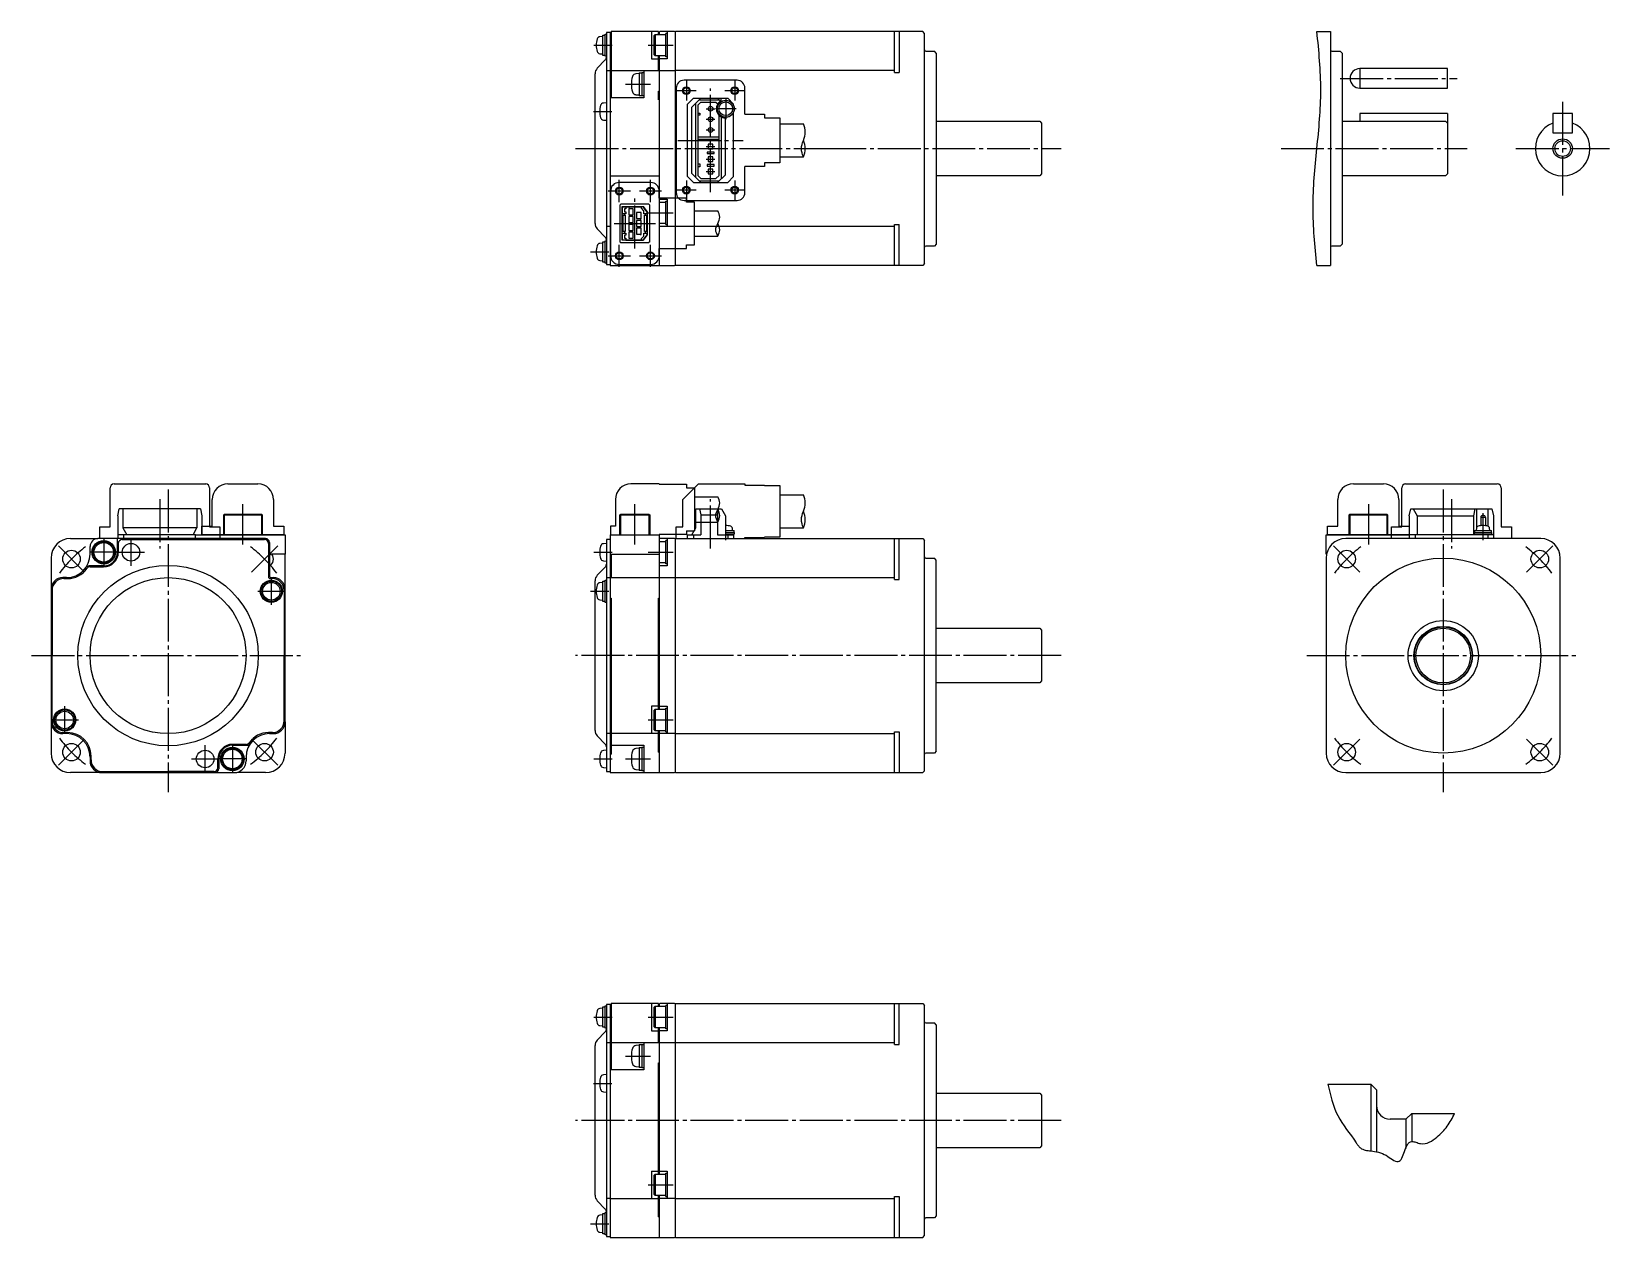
# Model space of a CAD drawing. Header units: millimetres. Extents: x -202 to 203, y -149 to 160.
import ezdxf

# ---------------------------------------------------------------- set-up
doc = ezdxf.new("R2010")
doc.units = ezdxf.units.MM
doc.linetypes.add('DASH_CENTER', pattern=[14, 11, -1, 1, -1])

msp = doc.modelspace()

# ---------------------------------------------------------------- linework, layer by layer
at = {"color": 7, "linetype": 'Continuous'}
for p, q in [((-55.5, 158.75), (-56.28, 158.68)), ((-55.5, 159.1), (-54.9, 159.1)), ((-55.5, 153.9), (-55.5, 159.1)), ((-54.9, 159.35), (-54.6, 159.35)), ((-54.9, 153.65), (-54.9, 159.35)), ((-53.6, 159.75), (-54.6, 159.75)), ((-54.6, 159.75), (-54.6, 100.25)), ((-53.4, 159.75), (-53.6, 159.75)), ((-53.6, 159.75), (-53.6, 100)), ((-53.4, 160), (-53.4, 143)), ((-45, 160), (-53.4, 160)), ((-41.2, 160), (-45, 160)), ((-43, 160), (-43, 153)), ((-42.13, 159.25), (-42.38, 159)), ((-42.38, 154), (-42.38, 159)), ((-42.13, 159.25), (-39.38, 159.25)), ((-42.13, 159.25), (-42.13, 153.75)), ((-41.2, 160), (-41.2, 159.75)), ((-41.2, 159.25), (-41.2, 159.75)), ((-41.2, 159.75), (-41, 159.75)), ((-40.9, 160), (-41, 159.9)), ((-41, 159.25), (-41, 159.9)), ((-37.1, 160), (-40.9, 160)), ((-39, 159.5), (-39.38, 159.5)), ((-39.38, 153.5), (-39.38, 159.5)), ((-39, 160), (-39, 153)), ((-37, 159.9), (-37.1, 160)), ((-36.9, 160), (-37, 159.9)), ((-37, 159.9), (-37, 100.1)), ((26.5, 160), (-36.9, 160)), ((19.3, 149.5), (19.3, 160)), ((20.5, 160), (20.5, 149.5)), ((27, 159.5), (26.5, 160)), ((27, 100.5), (27, 159.5)), ((127.59, 160), (131.09, 160)), ((131.09, 160), (131.09, 100)), ((-56.28, 154.32), (-55.5, 154.25)), ((-54.9, 153.9), (-55.5, 153.9)), ((-42.38, 154), (-42.13, 153.75)), ((-39.38, 153.75), (-42.13, 153.75)), ((-41.2, 150), (-41.2, 153.75)), ((-41, 100), (-41, 153.75)), ((27.3, 155), (29.5, 155)), ((30, 154.5), (29.5, 155)), ((30, 154.5), (30, 105.5)), ((131.39, 155), (133.59, 155)), ((133.59, 155), (134.09, 154.5)), ((134.09, 154.5), (134.09, 105.5)), ((-56.94, 150.59), (-54.88, 152.71)), ((-54.6, 153.65), (-54.9, 153.65)), ((-54.6, 150), (-53.6, 150)), ((-53.4, 150), (-41, 150)), ((-45, 150), (-45, 143)), ((-43, 153), (-41.2, 153)), ((-39, 153), (-41, 153)), ((-41, 150), (-37, 150)), ((-39, 153.5), (-39.38, 153.5)), ((19.3, 150), (-37, 150)), ((161.09, 150.5), (138.59, 150.5)), ((138.59, 150.5), (138.59, 145.5)), ((161.09, 145.5), (161.09, 150.5)), ((-57.5, 110.8), (-57.5, 149.2)), ((-46.2, 149.25), (-47.05, 149.18)), ((-46.2, 149.45), (-45.5, 149.45)), ((-46.2, 149.45), (-46.2, 143.55)), ((-45.5, 149.5), (-45.5, 143.5)), ((-45.5, 149.5), (-45, 149.5)), ((19.3, 149.5), (20.5, 149.5)), ((-54.6, 141.75), (-55.38, 141.68)), ((-45, 143), (-53.6, 143)), ((-47.05, 143.82), (-46.2, 143.75)), ((-45.5, 143.55), (-46.2, 143.55)), ((-45, 143.5), (-45.5, 143.5)), ((-41.2, 144.75), (-41, 144.75)), ((-41.2, 142.5), (-41.2, 144.75)), ((-32.3, 142.9), (-33.8, 141.4)), ((-32.7, 140.6), (-30.4, 142.9)), ((-32.3, 142.9), (-23.5, 142.9)), ((-30.35, 141.9), (-31.15, 141.1)), ((-30.8, 142.5), (-25.7, 142.5)), ((-30.35, 141.9), (-26.5, 141.9)), ((-26.5, 141.9), (-26.05, 141.45)), ((-25.37, 142.17), (-26.1, 142.9)), ((-25.2, 142.28), (-25.2, 142.9)), ((-22, 141.4), (-23.5, 142.9)), ((138.59, 145.5), (161.09, 145.5)), ((-33.8, 122.8), (-33.8, 141.4)), ((-32.7, 123.6), (-32.7, 140.6)), ((-31.7, 122.6), (-31.7, 141.6)), ((-31.15, 141.1), (-31.15, 123.1)), ((-31.15, 139.1), (-30.65, 139.1)), ((-30.65, 138.6), (-31.15, 138.6)), ((-30.65, 139.1), (-30.65, 138.6)), ((-25.7, 123.1), (-25.7, 138.51)), ((-25.1, 122.3), (-25.1, 138.07)), ((-24.1, 123.3), (-24.1, 137.8)), ((-22, 141.12), (-22, 141.4)), ((-22, 122.8), (-22, 139.28)), ((138.59, 139), (138.59, 137)), ((161.09, 139), (138.59, 139)), ((161.09, 139), (161.09, 123.5)), ((188.1, 139), (188.1, 134)), ((193.1, 139), (188.1, 139)), ((193.1, 134), (193.1, 139)), ((-55.38, 137.32), (-54.6, 137.25)), ((30, 137), (56.5, 137)), ((56.5, 137), (57, 136.5)), ((57, 136.5), (57, 123.5)), ((134.09, 137), (160.59, 137)), ((160.59, 137), (161.09, 136.5)), ((188.1, 134), (193.1, 134)), ((-31.15, 133), (-25.7, 133)), ((-25.7, 132.3), (-31.15, 132.3)), ((-27.3, 131.1), (-28.5, 131.1)), ((-28.5, 131.1), (-28.5, 129.9)), ((-28.5, 129.9), (-27.3, 129.9)), ((-27.3, 129.9), (-27.3, 131.1)), ((-31.15, 126.05), (-30.65, 126.05)), ((-30.65, 126.05), (-30.65, 125.35)), ((-27, 129.1), (-28.8, 129.1)), ((-28.8, 129.1), (-28.8, 128.7)), ((-28.8, 128.7), (-27, 128.7)), ((-28.8, 125.9), (-28.8, 125.5)), ((-27, 125.9), (-28.8, 125.9)), ((-28.8, 125.5), (-27, 125.5)), ((-28.5, 127.9), (-28.5, 126.7)), ((-27.3, 127.9), (-28.5, 127.9)), ((-28.5, 126.7), (-27.3, 126.7)), ((-27.3, 126.7), (-27.3, 127.9)), ((-27, 128.7), (-27, 129.1)), ((-27, 125.5), (-27, 125.9)), ((-53.6, 123), (-41, 123)), ((-32.3, 121.3), (-33.8, 122.8)), ((-30.4, 121.3), (-32.7, 123.6)), ((-30.65, 125.35), (-31.15, 125.35)), ((-31.15, 123.1), (-30.35, 122.3)), ((-30.8, 121.7), (-25.7, 121.7)), ((-30.35, 122.3), (-26.5, 122.3)), ((-27.3, 124.7), (-28.5, 124.7)), ((-28.5, 124.7), (-28.5, 123.5)), ((-28.5, 123.5), (-27.3, 123.5)), ((-27.3, 123.5), (-27.3, 124.7)), ((-26.5, 122.3), (-25.7, 123.1)), ((-26.1, 121.3), (-24.1, 123.3)), ((-22, 122.8), (-23.5, 121.3)), ((56.5, 123), (30, 123)), ((57, 123.5), (56.5, 123)), ((160.59, 123), (134.09, 123)), ((160.59, 123), (161.09, 123.5)), ((-32.3, 121.3), (-23.5, 121.3)), ((-51.13, 115.53), (-50.93, 115.73)), ((-51.13, 115.53), (-51.13, 106.08)), ((-43.68, 115.73), (-50.93, 115.73)), ((-50.55, 106.48), (-50.55, 115.13)), ((-50.55, 115.13), (-45.1, 115.13)), ((-50.45, 113.3), (-50.45, 115.05)), ((-50.45, 115.05), (-49.6, 115.05)), ((-49.6, 113.3), (-50.45, 113.3)), ((-50, 113.3), (-50, 112.9)), ((-49.6, 114.55), (-49.95, 114.55)), ((-49.95, 114.55), (-49.95, 113.8)), ((-49.95, 113.8), (-49.6, 113.8)), ((-49.6, 115.05), (-49.6, 114.55)), ((-49.6, 115.05), (-45.6, 115.05)), ((-49.6, 113.8), (-49.6, 113.3)), ((-48.88, 114.6), (-48.88, 113)), ((-48.7, 114.6), (-48.88, 114.6)), ((-48.7, 114.57), (-48.7, 114.6)), ((-47.7, 114.57), (-48.7, 114.57)), ((-47.7, 113.03), (-47.7, 114.57)), ((-45.9, 113.57), (-46.9, 113.57)), ((-46.9, 113.57), (-46.9, 112.03)), ((-45.9, 113.6), (-45.9, 113.57)), ((-45.72, 113.6), (-45.9, 113.6)), ((-45.72, 112), (-45.72, 113.6)), ((-45.6, 114.68), (-45.6, 115.05)), ((-45.17, 115.05), (-45.6, 115.05)), ((-45, 114.05), (-45.6, 114.68)), ((-44.15, 113.72), (-45.17, 115.05)), ((-44.05, 113.75), (-45.1, 115.13)), ((-45, 113.3), (-45, 114.05)), ((-44.15, 113.3), (-45, 113.3)), ((-44.6, 112.9), (-44.6, 113.3)), ((-44.15, 113.3), (-44.15, 113.72)), ((-44.05, 107.85), (-44.05, 113.75)), ((-43.68, 115.73), (-43.48, 115.53)), ((-43.48, 106.08), (-43.48, 115.53)), ((-41, 117), (-39, 117)), ((-41, 116.25), (-39.38, 116.25)), ((-39.38, 116.5), (-39, 116.5)), ((-39.38, 110.5), (-39.38, 116.5)), ((-39, 117), (-39, 110)), ((-54.88, 107.29), (-56.94, 109.41)), ((-53.6, 110), (-54.6, 110)), ((-50.35, 111.65), (-50.55, 111.65)), ((-50.55, 109.95), (-50.35, 109.95)), ((-50.35, 112.9), (-50.35, 108.7)), ((-50.35, 112.9), (-49.78, 112.9)), ((-49.78, 112.9), (-49.78, 108.7)), ((-48.88, 113), (-48.7, 113)), ((-48.7, 112.6), (-48.88, 112.6)), ((-48.88, 112.6), (-48.88, 111)), ((-48.88, 111), (-48.7, 111)), ((-48.7, 110.6), (-48.88, 110.6)), ((-48.88, 110.6), (-48.88, 109)), ((-48.7, 113.03), (-47.7, 113.03)), ((-48.7, 113), (-48.7, 113.03)), ((-48.7, 112.57), (-48.7, 112.6)), ((-47.7, 112.57), (-48.7, 112.57)), ((-48.7, 111), (-48.7, 111.03)), ((-48.7, 111.03), (-47.7, 111.03)), ((-48.7, 110.57), (-48.7, 110.6)), ((-47.7, 110.57), (-48.7, 110.57)), ((-47.7, 111.03), (-47.7, 112.57)), ((-47.7, 109.03), (-47.7, 110.57)), ((-46.9, 112.03), (-45.9, 112.03)), ((-46.9, 111.57), (-46.9, 110.03)), ((-45.9, 111.57), (-46.9, 111.57)), ((-46.9, 110.03), (-45.9, 110.03)), ((-46.9, 109.57), (-46.9, 108.03)), ((-45.9, 109.57), (-46.9, 109.57)), ((-45.9, 112.03), (-45.9, 112)), ((-45.9, 112), (-45.72, 112)), ((-45.72, 111.6), (-45.9, 111.6)), ((-45.9, 111.6), (-45.9, 111.57)), ((-45.9, 110.03), (-45.9, 110)), ((-45.9, 110), (-45.72, 110)), ((-45.72, 109.6), (-45.9, 109.6)), ((-45.9, 109.6), (-45.9, 109.57)), ((-45.72, 110), (-45.72, 111.6)), ((-45.72, 108), (-45.72, 109.6)), ((-44.83, 108.7), (-44.83, 112.9)), ((-44.83, 112.9), (-44.25, 112.9)), ((-44.25, 108.7), (-44.25, 112.9)), ((-44.25, 111.65), (-44.05, 111.65)), ((-44.05, 109.95), (-44.25, 109.95)), ((-39.38, 110.75), (-41, 110.75)), ((-37, 110), (-41, 110)), ((-39.38, 110.5), (-39, 110.5)), ((19.3, 110), (-37, 110)), ((19.3, 100), (19.3, 110.5)), ((19.3, 110.5), (20.5, 110.5)), ((20.5, 100), (20.5, 110.5)), ((-55.5, 105.75), (-56.28, 105.68)), ((-55.5, 100.9), (-55.5, 106.1)), ((-55.5, 106.1), (-54.9, 106.1)), ((-54.9, 100.65), (-54.9, 106.35)), ((-54.9, 106.35), (-54.6, 106.35)), ((-51.13, 106.08), (-50.93, 105.88)), ((-50.93, 105.88), (-43.68, 105.88)), ((-45.1, 106.48), (-50.55, 106.48)), ((-50.45, 106.55), (-50.45, 108.3)), ((-50.45, 108.3), (-49.6, 108.3)), ((-49.6, 106.55), (-50.45, 106.55)), ((-49.78, 108.7), (-50.35, 108.7)), ((-50, 108.7), (-50, 108.3)), ((-49.6, 107.8), (-49.95, 107.8)), ((-49.95, 107.8), (-49.95, 107.05)), ((-49.95, 107.05), (-49.6, 107.05)), ((-49.6, 108.3), (-49.6, 107.8)), ((-49.6, 107.05), (-49.6, 106.55)), ((-49.6, 106.55), (-45.6, 106.55)), ((-48.88, 109), (-48.7, 109)), ((-48.88, 108.6), (-48.88, 107)), ((-48.7, 108.6), (-48.88, 108.6)), ((-48.88, 107), (-48.7, 107)), ((-48.7, 109), (-48.7, 109.03)), ((-48.7, 109.03), (-47.7, 109.03)), ((-48.7, 108.57), (-48.7, 108.6)), ((-47.7, 108.57), (-48.7, 108.57)), ((-48.7, 107.03), (-47.7, 107.03)), ((-48.7, 107), (-48.7, 107.03)), ((-47.7, 107.03), (-47.7, 108.57)), ((-46.9, 108.03), (-45.9, 108.03)), ((-45.9, 108.03), (-45.9, 108)), ((-45.9, 108), (-45.72, 108)), ((-45.6, 106.92), (-45, 107.55)), ((-45.6, 106.55), (-45.6, 106.92)), ((-45.6, 106.55), (-45.17, 106.55)), ((-45.17, 106.55), (-44.15, 107.88)), ((-45.1, 106.48), (-44.05, 107.85)), ((-45, 107.55), (-45, 108.3)), ((-45, 108.3), (-44.15, 108.3)), ((-44.25, 108.7), (-44.83, 108.7)), ((-44.6, 108.3), (-44.6, 108.7)), ((-44.15, 107.88), (-44.15, 108.3)), ((-43.48, 106.08), (-43.68, 105.88)), ((30, 105.5), (29.5, 105)), ((134.09, 105.5), (133.59, 105)), ((-56.28, 101.32), (-55.5, 101.25)), ((29.5, 105), (27.3, 105)), ((133.59, 105), (131.39, 105)), ((-54.9, 100.9), (-55.5, 100.9)), ((-54.6, 100.65), (-54.9, 100.65)), ((-54.6, 100.25), (-53.6, 100.25)), ((-53.6, 100), (-41, 100)), ((-41, 100.1), (-40.9, 100)), ((-40.9, 100), (-37.1, 100)), ((-37.1, 100), (-37, 100.1)), ((-36.9, 100), (-37, 100.1)), ((26.5, 100), (-36.9, 100)), ((27, 100.5), (26.5, 100)), ((127.59, 100), (131.09, 100)), ((-179.9, 35.8), (-179.5, 37.6)), ((-158.7, 37.6), (-179.5, 37.6)), ((-178.6, 37.6), (-178.6, 32.8)), ((-159.6, 37.6), (-159.6, 32.8)), ((-158.7, 37.6), (-158.3, 35.8)), ((-31.7, 37.6), (-25.1, 37.6)), ((-31.7, 32.8), (-31.7, 37.6)), ((-30.7, 37.6), (-30.4, 36.1)), ((-26.1, 36.1), (-25.8, 37.6)), ((-25.1, 37.6), (-24.1, 35.8)), ((151.28, 35.8), (151.68, 37.6)), ((151.68, 37.6), (172.48, 37.6)), ((152.28, 37.6), (153.28, 35.8)), ((168.04, 37.6), (167.78, 35.8)), ((168.48, 37.6), (168.48, 32.68)), ((171.43, 37.6), (171.43, 33.17)), ((172.48, 37.6), (172.88, 35.8)), ((-179.9, 35.8), (-179.9, 30)), ((-178.6, 32.8), (-177.6, 31)), ((-159.6, 32.8), (-178.6, 32.8)), ((-160.6, 31), (-159.6, 32.8)), ((-158.3, 35.8), (-158.3, 31)), ((-152.52, 36.3), (-152.72, 36.1)), ((-152.72, 36.1), (-142.87, 36.1)), ((-152.72, 31), (-152.72, 36.1)), ((-152.52, 31), (-152.52, 36.3)), ((-152.52, 36.3), (-143.07, 36.3)), ((-143.07, 36.3), (-143.07, 31)), ((-142.87, 36.1), (-143.07, 36.3)), ((-142.87, 36.1), (-142.87, 31)), ((-51.13, 36.1), (-50.93, 36.3)), ((-51.13, 31), (-51.13, 36.1)), ((-51.13, 36.1), (-43.48, 36.1)), ((-50.93, 36.3), (-43.68, 36.3)), ((-50.93, 31), (-50.93, 36.3)), ((-43.68, 36.3), (-43.48, 36.1)), ((-43.68, 36.3), (-43.68, 31)), ((-43.48, 36.1), (-43.48, 31)), ((-32.7, 31), (-31.7, 32.8)), ((-30.4, 36.1), (-26.1, 36.1)), ((-30.4, 36.1), (-30.4, 31)), ((-26.1, 36.1), (-26.1, 31)), ((-24.1, 35.8), (-24.1, 31)), ((-22.25, 32.05), (-22.3, 32.64)), ((136.05, 36.3), (135.85, 36.1)), ((135.85, 31), (135.85, 36.1)), ((135.85, 36.1), (145.7, 36.1)), ((136.05, 36.3), (145.5, 36.3)), ((145.7, 36.1), (145.5, 36.3)), ((145.7, 36.1), (145.7, 31)), ((151.28, 35.8), (151.28, 30)), ((153.28, 35.8), (153.28, 31)), ((153.28, 35.8), (167.78, 35.8)), ((167.78, 35.8), (167.78, 31)), ((168.48, 32.64), (168.43, 32.05)), ((169.58, 35.4), (169.58, 33.31)), ((170.78, 35.4), (169.58, 35.4)), ((170.78, 35.4), (170.78, 33.31)), ((171.93, 32.05), (171.88, 32.64)), ((172.88, 35.8), (172.88, 30)), ((-192, 30), (-185, 30)), ((-180, 30), (-185, 30)), ((-180, 26.5), (-180, 30)), ((-142, 30), (-180, 30)), ((-160, 31), (-179.9, 31)), ((-179.75, 28.75), (-179.75, 26.55)), ((-178.75, 29.75), (-167, 29.75)), ((-178.4, 31), (-178.4, 30)), ((-167, 29.75), (-142.25, 29.75)), ((-160, 31), (-137, 31)), ((-160, 30), (-160, 31)), ((-141.25, 28.75), (-141.25, 20.25)), ((-141, 29), (-141, 20.5)), ((-137, 31), (-137, 26)), ((-54.6, 28.75), (-55.38, 28.68)), ((-54.6, 29.75), (-54.6, -29.75)), ((-53.6, 29.75), (-54.6, 29.75)), ((-53.6, 31), (-41, 31)), ((-53.6, 31), (-53.6, -30)), ((-41, 26), (-41, 31)), ((-41, 30), (-41, 29.9)), ((-40.9, 30), (-41, 29.9)), ((-41, 29.25), (-39.38, 29.25)), ((-37.1, 30), (-40.9, 30)), ((-39.38, 23.5), (-39.38, 29.5)), ((-39, 29.5), (-39.38, 29.5)), ((-39, 30), (-39, 23)), ((-37, 29.9), (-37.1, 30)), ((-37, 29.9), (-36.9, 30)), ((-37, 29.9), (-37, -29.9)), ((-36.9, 30), (26.5, 30)), ((-33.8, 31), (-30.4, 31)), ((-33.8, 30), (-33.8, 31)), ((-32.3, 31), (-32.3, 30)), ((-26.1, 31), (-22, 31)), ((-24.1, 32.05), (-21.85, 32.05)), ((-24.1, 31.6), (-21.8, 31.6)), ((-24.1, 31.1), (-21.8, 31.1)), ((-23.5, 31), (-23.5, 30)), ((-22.45, 31.1), (-22.45, 31)), ((-22, 31), (-22, 30)), ((-21.85, 31.6), (-21.85, 32.05)), ((-21.8, 31.6), (-21.8, 31.1)), ((19.3, 19.5), (19.3, 30)), ((20.5, 19.5), (20.5, 30)), ((26.5, 30), (27, 29.5)), ((27, -29.5), (27, 29.5)), ((129.98, 31), (151.28, 31)), ((129.98, 26), (129.98, 31)), ((159.98, 30), (134.98, 30)), ((172.88, 31), (151.28, 31)), ((152.78, 31), (152.78, 30)), ((184.98, 30), (159.98, 30)), ((167.98, 31.1), (167.98, 31.6)), ((167.98, 31.6), (170.18, 31.6)), ((167.98, 31.1), (170.18, 31.1)), ((168.03, 32.05), (168.03, 31.6)), ((168.03, 32.05), (170.18, 32.05)), ((168.63, 31), (168.63, 31.1)), ((170.18, 32.05), (172.33, 32.05)), ((170.18, 31.6), (172.38, 31.6)), ((170.18, 31.1), (172.38, 31.1)), ((171.38, 31), (171.38, 30)), ((171.73, 31.1), (171.73, 31)), ((172.33, 31.6), (172.33, 32.05)), ((172.38, 31.6), (172.38, 31.1)), ((-197, 25), (-197, 17)), ((-187, 26), (-187, 28)), ((-137, 26), (-140.5, 26)), ((-137, 17), (-137, 26)), ((-55.38, 24.32), (-54.6, 24.25)), ((-53.6, 26), (-41, 26)), ((-53.4, 26), (-53.4, 20)), ((-41, -13.75), (-41, 26)), ((27.3, 25), (29.5, 25)), ((30, 24.5), (29.5, 25)), ((30, -24.5), (30, 24.5)), ((130.08, 26), (129.98, 26)), ((129.98, 25), (129.98, -25)), ((189.98, -25), (189.98, 25)), ((-183.5, 23), (-187.26, 23)), ((-187.01, 22.75), (-183.55, 22.75)), ((-56.94, 20.59), (-54.88, 22.71)), ((-39.38, 23.75), (-41, 23.75)), ((-39, 23), (-41, 23)), ((-39, 23.5), (-39.38, 23.5)), ((-197, 17), (-197, -17)), ((-196.75, 16.75), (-196.75, 0)), ((-193, 20), (-194, 20)), ((-193.75, 19.75), (-192.75, 19.75)), ((-140.75, 19.75), (-140.25, 19.75)), ((-140.5, 20), (-140, 20)), ((-137.25, 16.75), (-137.25, 0)), ((-137, -17), (-137, 17)), ((-57.5, -19.2), (-57.5, 19.2)), ((-55.5, 18.75), (-56.28, 18.68)), ((-55.5, 13.9), (-55.5, 19.1)), ((-55.5, 19.1), (-54.9, 19.1)), ((-54.9, 13.65), (-54.9, 19.35)), ((-54.9, 19.35), (-54.6, 19.35)), ((-54.6, 20), (-53.6, 20)), ((-53.6, 20), (-41, 20)), ((-41, 20), (-37, 20)), ((-37, 20), (19.3, 20)), ((19.3, 19.5), (20.5, 19.5)), ((-56.28, 14.32), (-55.5, 14.25)), ((-54.9, 13.9), (-55.5, 13.9)), ((-54.6, 13.65), (-54.9, 13.65)), ((-53.6, 14.75), (-53.4, 14.75)), ((-53.4, 14.75), (-53.4, -25.25)), ((-41.2, 14.75), (-41, 14.75)), ((-41.2, -13.75), (-41.2, 14.75)), ((30, 7), (56.5, 7)), ((56.5, 7), (57, 6.5)), ((57, 6.5), (57, -6.5)), ((-196.75, -16.75), (-196.75, 0)), ((-137.25, -16.75), (-137.25, 0)), ((56.5, -7), (30, -7)), ((57, -6.5), (56.5, -7)), ((-43, -13), (-43, -20)), ((-41.2, -13), (-43, -13)), ((-42.13, -13.75), (-42.38, -14)), ((-42.38, -19), (-42.38, -14)), ((-42.13, -13.75), (-42.13, -19.25)), ((-42.13, -13.75), (-39.38, -13.75)), ((-41, -13), (-39, -13)), ((-39.38, -19.5), (-39.38, -13.5)), ((-39.38, -13.5), (-39, -13.5)), ((-39, -13), (-39, -20)), ((-197, -17), (-197, -25)), ((-193, -20), (-194, -20)), ((-193.75, -19.75), (-192.75, -19.75)), ((-140.25, -19.75), (-141.25, -19.75)), ((-141, -20), (-140, -20)), ((-137, -17), (-137, -25)), ((-53.6, -20), (-54.6, -20)), ((-41.2, -20), (-53.4, -20)), ((-42.38, -19), (-42.13, -19.25)), ((-39.38, -19.25), (-42.13, -19.25)), ((-41.2, -24.75), (-41.2, -19.25)), ((-41, -30), (-41, -19.25)), ((-37, -20), (-41, -20)), ((-39.38, -19.5), (-39, -19.5)), ((-37, -20), (19.3, -20)), ((19.3, -19.5), (20.5, -19.5)), ((19.3, -30), (19.3, -19.5)), ((20.5, -19.5), (20.5, -30)), ((-150.5, -23), (-146.74, -23)), ((-146.99, -22.75), (-150.45, -22.75)), ((-54.88, -22.71), (-56.94, -20.59)), ((-54.6, -24.25), (-55.38, -24.32)), ((-53.4, -23), (-45, -23)), ((-46.2, -23.75), (-47.05, -23.82)), ((-46.2, -23.55), (-46.2, -29.45)), ((-46.2, -23.55), (-45.5, -23.55)), ((-45.5, -23.5), (-45, -23.5)), ((-45.5, -23.5), (-45.5, -29.5)), ((-45, -23), (-45, -30)), ((-187, -26), (-187, -27)), ((-186.75, -26.75), (-186.75, -25.75)), ((-154.25, -28.75), (-154.25, -26.55)), ((-154, -26.5), (-154, -29)), ((-147, -26), (-147, -27)), ((-53.6, -25.25), (-53.4, -25.25)), ((-41.2, -24.75), (-41, -24.75)), ((29.5, -25), (27.3, -25)), ((30, -24.5), (29.5, -25)), ((-184, -30), (-192, -30)), ((-184, -30), (-150, -30)), ((-183.75, -29.75), (-167, -29.75)), ((-155.25, -29.75), (-167, -29.75)), ((-142, -30), (-149, -30)), ((-55.38, -28.68), (-54.6, -28.75)), ((-54.6, -29.75), (-53.6, -29.75)), ((-53.6, -30), (-45, -30)), ((-47.05, -29.18), (-46.2, -29.25)), ((-45.5, -29.45), (-46.2, -29.45)), ((-45, -29.5), (-45.5, -29.5)), ((-45, -30), (-41, -30)), ((-41, -29.9), (-40.9, -30)), ((-40.9, -30), (-37.1, -30)), ((-37.1, -30), (-37, -29.9)), ((-37, -29.9), (-36.9, -30)), ((-37, -29.9), (-36.9, -30)), ((-36.9, -30), (26.5, -30)), ((26.5, -30), (27, -29.5)), ((134.98, -30), (159.98, -30)), ((159.98, -30), (184.98, -30)), ((-55.5, -90.42), (-56.28, -90.49)), ((-55.5, -90.07), (-54.9, -90.07)), ((-55.5, -95.27), (-55.5, -90.07)), ((-54.9, -89.82), (-54.6, -89.82)), ((-54.9, -95.52), (-54.9, -89.82)), ((-53.6, -89.42), (-54.6, -89.42)), ((-54.6, -89.42), (-54.6, -148.92)), ((-53.4, -89.42), (-53.6, -89.42)), ((-53.6, -89.42), (-53.6, -149.17)), ((-53.4, -89.17), (-53.4, -106.17)), ((-45, -89.17), (-53.4, -89.17)), ((-41.2, -89.17), (-45, -89.17)), ((-43, -89.17), (-43, -96.17)), ((-42.13, -89.92), (-42.38, -90.17)), ((-42.38, -95.17), (-42.38, -90.17)), ((-42.13, -89.92), (-39.38, -89.92)), ((-42.13, -89.92), (-42.13, -95.42)), ((-41.2, -89.17), (-41.2, -89.42)), ((-41.2, -89.92), (-41.2, -89.42)), ((-41.2, -89.42), (-41, -89.42)), ((-40.9, -89.17), (-41, -89.27)), ((-41, -89.92), (-41, -89.27)), ((-37.1, -89.17), (-40.9, -89.17)), ((-39, -89.67), (-39.38, -89.67)), ((-39.38, -95.67), (-39.38, -89.67)), ((-39, -89.17), (-39, -96.17)), ((-37, -89.27), (-37.1, -89.17)), ((-37, -89.27), (-36.9, -89.17)), ((-37, -89.27), (-37, -149.07)), ((-36.9, -89.17), (26.5, -89.17)), ((19.3, -99.67), (19.3, -89.17)), ((20.5, -99.67), (20.5, -89.17)), ((26.5, -89.17), (27, -89.67)), ((27, -148.67), (27, -89.67)), ((-56.94, -98.59), (-54.88, -96.46)), ((-56.28, -94.86), (-55.5, -94.92)), ((-54.9, -95.27), (-55.5, -95.27)), ((-54.6, -95.52), (-54.9, -95.52)), ((-43, -96.17), (-41.2, -96.17)), ((-42.38, -95.17), (-42.13, -95.42)), ((-39.38, -95.42), (-42.13, -95.42)), ((-41.2, -99.17), (-41.2, -95.42)), ((-41, -132.92), (-41, -95.42)), ((-39, -96.17), (-41, -96.17)), ((-39, -95.67), (-39.38, -95.67)), ((27.3, -94.17), (29.5, -94.17)), ((30, -94.67), (29.5, -94.17)), ((30, -94.67), (30, -143.67)), ((-57.5, -138.37), (-57.5, -99.98)), ((-54.6, -99.17), (-53.6, -99.17)), ((-53.4, -99.17), (-41, -99.17)), ((-46.2, -99.92), (-47.05, -100)), ((-46.2, -99.72), (-45.5, -99.72)), ((-46.2, -99.72), (-46.2, -105.62)), ((-45.5, -99.67), (-45.5, -105.67)), ((-45.5, -99.67), (-45, -99.67)), ((-45, -99.17), (-45, -106.17)), ((-41, -99.17), (-37, -99.17)), ((-37, -99.17), (19.3, -99.17)), ((19.3, -99.67), (20.5, -99.67)), ((-41.2, -104.42), (-41, -104.42)), ((-41.2, -132.92), (-41.2, -104.42)), ((-54.6, -107.42), (-55.38, -107.49)), ((-45, -106.17), (-53.6, -106.17)), ((-47.05, -105.35), (-46.2, -105.42)), ((-45.5, -105.62), (-46.2, -105.62)), ((-45, -105.67), (-45.5, -105.67)), ((-55.38, -111.86), (-54.6, -111.92)), ((30, -112.17), (56.5, -112.17)), ((56.5, -112.17), (57, -112.67)), ((57, -112.67), (57, -125.67)), ((130.39, -109.87), (141.39, -109.87)), ((141.39, -109.87), (141.39, -127.01)), ((142.89, -111.37), (141.39, -109.87)), ((142.89, -111.37), (142.89, -127.23)), ((150.39, -118.87), (146.39, -118.87)), ((150.39, -118.87), (151.89, -117.37)), ((150.39, -118.87), (150.39, -126.33)), ((151.89, -117.37), (162.89, -117.37)), ((151.89, -117.37), (151.89, -124.59)), ((56.5, -126.17), (30, -126.17)), ((57, -125.67), (56.5, -126.17)), ((-43, -132.17), (-43, -139.17)), ((-43, -132.17), (-41.2, -132.17)), ((-42.13, -132.92), (-42.38, -133.17)), ((-42.38, -138.17), (-42.38, -133.17)), ((-42.13, -132.92), (-42.13, -138.42)), ((-42.13, -132.92), (-39.38, -132.92)), ((-41, -132.17), (-39, -132.17)), ((-39.38, -132.67), (-39, -132.67)), ((-39.38, -138.67), (-39.38, -132.67)), ((-39, -132.17), (-39, -139.17)), ((-54.88, -141.89), (-56.94, -139.76)), ((-53.6, -139.17), (-54.6, -139.17)), ((-53.6, -139.17), (-41.2, -139.17)), ((-42.38, -138.17), (-42.13, -138.42)), ((-39.38, -138.42), (-42.13, -138.42)), ((-41.2, -143.92), (-41.2, -138.42)), ((-41, -149.17), (-41, -138.42)), ((-37, -139.17), (-41, -139.17)), ((-39.38, -138.67), (-39, -138.67)), ((-37, -139.17), (19.3, -139.17)), ((19.3, -138.67), (20.5, -138.67)), ((19.3, -149.17), (19.3, -138.67)), ((20.5, -138.67), (20.5, -149.17)), ((-55.5, -143.42), (-56.28, -143.49)), ((-55.5, -148.27), (-55.5, -143.07)), ((-55.5, -143.07), (-54.9, -143.07)), ((-54.9, -148.52), (-54.9, -142.82)), ((-54.9, -142.82), (-54.6, -142.82)), ((-41.2, -143.92), (-41, -143.92)), ((29.5, -144.17), (27.3, -144.17)), ((30, -143.67), (29.5, -144.17)), ((-56.28, -147.86), (-55.5, -147.92)), ((-54.9, -148.27), (-55.5, -148.27)), ((-54.6, -148.52), (-54.9, -148.52)), ((-54.6, -148.92), (-53.6, -148.92)), ((-53.6, -149.17), (-41, -149.17)), ((-41, -149.07), (-40.9, -149.17)), ((-40.9, -149.17), (-37.1, -149.17)), ((-37.1, -149.17), (-37, -149.07)), ((-37, -149.07), (-36.9, -149.17)), ((-36.9, -149.17), (26.5, -149.17)), ((26.5, -149.17), (27, -148.67))]:
    msp.add_line(p, q, dxfattribs=at)
at = {"color": 1, "linetype": 'DASH_CENTER'}
for p, q in [((-57.8, 156.5), (-53.1, 156.5)), ((-43.88, 156.5), (-37.5, 156.5)), ((-49.7, 146.5), (-43.32, 146.5)), ((-34.1, 147.35), (-34.1, 142.35)), ((-21.7, 147.35), (-21.7, 142.35)), ((133.59, 148), (163.59, 148)), ((-36.6, 144.85), (-31.6, 144.85)), ((-27.9, 118.8), (-27.9, 145.4)), ((-24.2, 144.85), (-19.2, 144.85)), ((-24, 142.85), (-24, 137.55)), ((190.6, 142), (190.6, 118)), ((-57.87, 139.5), (-53.17, 139.5)), ((-29, 140.2), (-26.8, 140.2)), ((-21.35, 140.2), (-26.65, 140.2)), ((-29, 137.5), (-26.8, 137.5)), ((-29, 134.8), (-26.8, 134.8)), ((-62.5, 130), (1, 130)), ((-36.3, 132.1), (-19.5, 132.1)), ((-29, 130.5), (-26.8, 130.5)), ((1, 130), (62, 130)), ((118.39, 130), (166.09, 130)), ((178.6, 130), (202.6, 130)), ((-29, 127.3), (-26.8, 127.3)), ((-51.3, 116.25), (-51.3, 121.95)), ((-43.3, 116.25), (-43.3, 121.95)), ((-34.1, 121.85), (-34.1, 116.85)), ((-29, 124.1), (-26.8, 124.1)), ((-21.7, 121.85), (-21.7, 116.85)), ((-48.45, 119.1), (-54.15, 119.1)), ((-40.45, 119.1), (-46.15, 119.1)), ((-31.6, 119.35), (-36.6, 119.35)), ((-19.2, 119.35), (-24.2, 119.35)), ((-47.3, 104.38), (-47.3, 117.23)), ((-43.88, 113.5), (-37.5, 113.5)), ((-52.63, 110.8), (-41.98, 110.8)), ((-51.3, 99.65), (-51.3, 105.35)), ((-43.3, 99.65), (-43.3, 105.35)), ((-58.7, 103.5), (-54, 103.5)), ((-54.15, 102.5), (-48.45, 102.5)), ((-46.15, 102.5), (-40.45, 102.5)), ((-167, 42.6), (-167, -35)), ((159.98, 42.6), (159.98, -35)), ((-169.1, 40.1), (-169.1, 27.5)), ((-147.8, 28.5), (-147.8, 38.8)), ((-47.3, 28.5), (-47.3, 38.8)), ((-27.9, 27.5), (-27.9, 40.1)), ((140.78, 38.8), (140.78, 28.5)), ((162.08, 40.1), (162.08, 27.5)), ((170.18, 29.6), (170.18, 36.5)), ((-24, 29.6), (-24, 34.85)), ((-183.5, 30.1), (-183.5, 22.9)), ((-176.5, 23), (-176.5, 30)), ((-195.11, 28.11), (-188.39, 21.39)), ((-179.9, 26.5), (-187.1, 26.5)), ((-180, 26.5), (-173, 26.5)), ((-138.89, 28.11), (-145.61, 21.39)), ((-57.8, 26.5), (-53.1, 26.5)), ((-43.88, 26.5), (-37.5, 26.5)), ((138.59, 21.39), (131.87, 28.11)), ((188.08, 28.11), (181.37, 21.39)), ((-144, 16.5), (-137, 16.5)), ((-140.5, 13), (-140.5, 20)), ((-58.7, 16.5), (-54, 16.5)), ((-202, 0), (-132, 0)), ((62, 0), (-62.5, 0)), ((124.98, 0), (194.98, 0)), ((-193.5, -20), (-193.5, -13)), ((-197, -16.5), (-190, -16.5)), ((-43.88, -16.5), (-37.5, -16.5)), ((-188.39, -21.39), (-195.11, -28.11)), ((-157.5, -30), (-157.5, -23)), ((-150.5, -22.9), (-150.5, -30.1)), ((-145.61, -21.39), (-138.89, -28.11)), ((138.59, -21.39), (131.87, -28.11)), ((188.08, -28.11), (181.37, -21.39)), ((-161, -26.5), (-154, -26.5)), ((-146.9, -26.5), (-154.1, -26.5)), ((-57.8, -26.5), (-53.1, -26.5)), ((-49.7, -26.5), (-43.32, -26.5)), ((-57.8, -92.67), (-53.1, -92.67)), ((-43.88, -92.67), (-37.5, -92.67)), ((-49.7, -102.67), (-43.32, -102.67)), ((-57.87, -109.67), (-53.17, -109.67)), ((62, -119.17), (-62.5, -119.17)), ((-43.88, -135.67), (-37.5, -135.67)), ((-58.7, -145.67), (-54, -145.67))]:
    msp.add_line(p, q, dxfattribs=at)
at = {"color": 4, "linetype": 'Continuous'}
for p, q in [((-21.1, 147.5), (-34.7, 147.5)), ((-36.7, 145.5), (-36.7, 118.7)), ((-19.1, 138.8), (-19.1, 145.5)), ((-19.1, 138.8), (-14.1, 138.8)), ((-14.1, 138.8), (-14.1, 137.85)), ((-14.1, 137.85), (-10.1, 137.85)), ((-10.1, 137.85), (-10.1, 126.35)), ((-10.1, 136.35), (-4.1, 136.35)), ((-14.1, 126.35), (-14.1, 125.4)), ((-10.1, 126.35), (-14.1, 126.35)), ((-10.1, 127.85), (-4.1, 127.85)), ((-14.1, 125.4), (-19.1, 125.4)), ((-19.1, 118.7), (-19.1, 125.4)), ((-53.55, 119.1), (-53.55, 102.5)), ((-43.25, 121.3), (-51.35, 121.3)), ((-41.05, 117.25), (-41.05, 119.1)), ((-34.05, 117.25), (-41.05, 117.25)), ((-34.7, 116.7), (-21.1, 116.7)), ((-34.05, 116.3), (-34.05, 117.25)), ((-32.05, 116.3), (-34.05, 116.3)), ((-32.05, 105.3), (-32.05, 116.3)), ((-32.05, 114.05), (-26.05, 114.05)), ((-34.05, 105.3), (-32.05, 105.3)), ((-34.05, 104.35), (-34.05, 105.3)), ((-32.05, 107.55), (-26.05, 107.55)), ((-41.05, 104.35), (-34.05, 104.35)), ((-41.05, 102.5), (-41.05, 104.35)), ((-51.35, 100.3), (-43.25, 100.3)), ((-181.85, 33), (-181.85, 43)), ((-180.85, 44), (-157.35, 44)), ((-156.35, 43), (-156.35, 33)), ((-151.65, 44), (-143.95, 44)), ((-41.05, 44), (-48.3, 44)), ((-41.05, 44), (-41.05, 43.95)), ((-41.05, 43.95), (-34.05, 43.95)), ((-35, 40), (-31, 44)), ((-34.05, 43.95), (-34.05, 43)), ((-34.05, 43), (-32.05, 43)), ((-32.05, 43), (-32.05, 32)), ((-32.05, 40.75), (-26.05, 40.75)), ((-31, 44), (-19.1, 44)), ((-19.1, 44), (-19.1, 43.7)), ((-19.1, 43.7), (-14.1, 43.7)), ((-14.1, 43.7), (-14.1, 43.64)), ((-14.1, 43.64), (-10.1, 43.64)), ((-10.1, 43.64), (-10.1, 30.36)), ((-10.1, 41.25), (-4.1, 41.25)), ((136.93, 44), (144.63, 44)), ((149.33, 33), (149.33, 43)), ((150.33, 44), (173.83, 44)), ((174.83, 43), (174.83, 33)), ((-155.65, 33.2), (-155.65, 40)), ((-139.95, 40), (-139.95, 33.2)), ((-52.3, 40), (-52.3, 33.2)), ((-35, 33), (-35, 40)), ((132.93, 33.2), (132.93, 40)), ((148.63, 40), (148.63, 33.2)), ((-184.5, 30), (-184.5, 33)), ((-184.5, 33), (-181.85, 33)), ((-158.3, 33.2), (-155.65, 33.2)), ((-158.3, 31), (-158.3, 33.2)), ((-156.35, 33), (-153.7, 33)), ((-153.7, 33), (-153.7, 30)), ((-139.95, 33.2), (-137.3, 33.2)), ((-137.3, 33.2), (-137.3, 31)), ((-53.55, 33.2), (-53.55, 31)), ((-52.3, 33.2), (-53.55, 33.2)), ((-36.7, 33), (-35, 33)), ((-36.7, 30), (-36.7, 33)), ((-32.05, 34.25), (-26.05, 34.25)), ((-10.1, 32.75), (-4.1, 32.75)), ((130.28, 31), (130.28, 33.2)), ((130.28, 33.2), (132.93, 33.2)), ((146.68, 33), (149.33, 33)), ((146.68, 30), (146.68, 33)), ((148.63, 33.2), (151.28, 33.2)), ((151.28, 33.2), (151.28, 31)), ((174.83, 33), (177.48, 33)), ((177.48, 33), (177.48, 30)), ((-153.7, 30), (-184.5, 30)), ((-137.3, 31), (-158.3, 31)), ((-53.55, 31), (-41.05, 31)), ((-41.05, 31.05), (-41.05, 31)), ((-34.05, 31.05), (-41.05, 31.05)), ((-36.7, 30), (-19.1, 30)), ((-34.05, 32), (-34.05, 31.05)), ((-34.05, 32), (-32.05, 32)), ((-19.1, 30.3), (-14.1, 30.3)), ((-19.1, 30), (-19.1, 30.3)), ((-14.1, 30.36), (-14.1, 30.3)), ((-10.1, 30.36), (-14.1, 30.36)), ((151.28, 31), (130.28, 31)), ((177.48, 30), (146.68, 30))]:
    msp.add_line(p, q, dxfattribs=at)
for p, q in [((136.05, 36.3), (136.05, 31)), ((145.5, 36.3), (145.5, 31))]:
    msp.add_line(p, q)
at = {"color": 2, "linetype": 'Continuous'}
for centre, radius in [((-34.1, 144.85), 1), ((-21.7, 144.85), 1), ((190.6, 130), 2.5), ((-51.3, 119.1), 1), ((-43.3, 119.1), 1), ((-34.1, 119.35), 1), ((-21.7, 119.35), 1), ((-51.3, 102.5), 1), ((-43.3, 102.5), 1)]:
    msp.add_circle(centre, radius, dxfattribs=at)
at = {"color": 7, "linetype": 'Continuous'}
for centre, radius in [((-34.1, 144.85), 0.75), ((-24, 140.2), 2.2), ((-24, 140.2), 2.15), ((-24, 140.2), 1.75), ((-21.7, 144.85), 0.75), ((-27.9, 140.2), 0.6), ((-27.9, 137.5), 0.6), ((-27.9, 134.8), 0.6), ((190.6, 130), 2), ((-51.3, 119.1), 0.8), ((-43.3, 119.1), 0.8), ((-34.1, 119.35), 0.75), ((-21.7, 119.35), 0.75), ((-51.3, 102.5), 0.8), ((-43.3, 102.5), 0.8), ((-183.5, 26.5), 3), ((-183.5, 26.5), 2.75), ((-183.5, 26.5), 2.5), ((-176.5, 26.5), 2.25), ((-191.75, 24.75), 2.25), ((135.23, 24.75), 2.25), ((159.98, 0), 25), ((184.73, 24.75), 2.25), ((-167, 0), 23.13), ((-167, 0), 23.13), ((-167, 0), 20), ((-167, 0), 20), ((-140.5, 16.5), 2.85), ((-140.5, 16.5), 2.6), ((-140.5, 16.5), 2.25), ((159.98, 0), 9), ((159.98, 0), 7.5), ((159.98, 0), 7.4), ((159.98, 0), 7), ((-193.5, -16.5), 2.85), ((-193.5, -16.5), 2.6), ((-193.5, -16.5), 2.25), ((-191.75, -24.75), 2.25), ((-157.5, -26.5), 2.25), ((-150.5, -26.5), 3), ((-150.5, -26.5), 2.75), ((-150.5, -26.5), 2.5), ((-142.25, -24.75), 2.25), ((135.23, -24.75), 2.25), ((184.73, -24.75), 2.25)]:
    msp.add_circle(centre, radius, dxfattribs=at)
for centre, radius, start, end in [((-51.2, 156.5), 6, 164.5573, 180), ((-56.21, 157.88), 0.8, 95, 164.5573), ((-51.2, 156.5), 6, 180, 195.4427), ((-56.21, 155.12), 0.8, 195.4427, 265), ((27.3, 155.3), 0.3, 180, 270), ((131.39, 155.3), 0.3, 180, 270), ((-55.5, 149.2), 2, 135.971, 180), ((-55.6, 153.41), 1, 315.971, 0), ((138.59, 148), 2.5, 90, 180), ((-41.2, 146.5), 7, 163.743, 180), ((-41.2, 146.5), 7, 180, 196.257), ((-46.96, 148.18), 1, 95, 163.743), ((138.59, 148), 2.5, 180, 270), ((-55.31, 140.88), 0.8, 95, 164.5573), ((-46.96, 144.82), 1, 196.257, 265), ((-24, 140.2), 2.4, 120, 267.612), ((-50.3, 139.5), 6, 164.5573, 180), ((-50.3, 139.5), 6, 180, 195.4427), ((-55.31, 138.12), 0.8, 195.4427, 265), ((190.6, 130), 7, 110.9248, 270), ((190.6, 130), 7, 270, 69.0752), ((-55.5, 110.8), 2, 180, 224.029), ((-56.21, 104.88), 0.8, 95, 164.5573), ((-55.6, 106.59), 1, 0, 44.029), ((-51.2, 103.5), 6, 164.5573, 180), ((-51.2, 103.5), 6, 180, 195.4427), ((-56.21, 102.12), 0.8, 195.4427, 265), ((27.3, 104.7), 0.3, 90, 180), ((131.39, 104.7), 0.3, 90, 180), ((-24, 28.85), 4.5, 90, 91.2733), ((-24, 28.85), 4.5, 73.6123, 90), ((-22.9, 32.59), 0.6, 5, 73.6123), ((169.08, 32.59), 0.6, 106.3877, 175), ((170.18, 28.85), 4.5, 90, 106.3877), ((170.18, 35.4), 0.6, 0.0018, 179.9982), ((170.18, 28.85), 4.5, 73.6123, 90), ((171.28, 32.59), 0.6, 5, 73.6123), ((-192, 25), 5, 90, 180), ((-185, 28), 2, 90, 180), ((-178.75, 28.75), 1, 90, 180), ((-142.25, 28.75), 1, 0, 90), ((-142, 29), 1, 0, 90), ((-55.31, 27.88), 0.8, 95, 164.5573), ((134.98, 25), 5, 90, 180), ((184.98, 25), 5, 0, 90), ((-193, 26), 6, 270, 0), ((-183.55, 26.55), 3.8, 270, 360), ((-183.5, 26.5), 3.5, 270, 0), ((-142.25, 24.75), 2.25, 303.7877, 33.7877), ((-140.5, 25.5), 0.5, 90, 180), ((-50.3, 26.5), 6, 164.5573, 180), ((-50.3, 26.5), 6, 180, 195.4427), ((-55.31, 25.12), 0.8, 195.4427, 265), ((27.3, 25.3), 0.3, 180, 270), ((-192.75, 25.75), 6, 270, 325.1501), ((-187.26, 22), 1, 90, 145.1501), ((-187.01, 21.75), 1, 90, 145.1501), ((-140.75, 20.25), 0.5, 180, 270), ((-140.5, 20.5), 0.5, 180, 270), ((-55.5, 19.2), 2, 135.971, 180), ((-55.6, 23.41), 1, 315.971, 0), ((-194, 17), 3, 90, 180), ((-193.75, 16.75), 3, 90, 180), ((-140.25, 16.75), 3, 0, 90), ((-140, 17), 3, 0, 90), ((-51.2, 16.5), 6, 164.5573, 180), ((-51.2, 16.5), 6, 180, 195.4427), ((-56.21, 17.88), 0.8, 95, 164.5573), ((-56.21, 15.12), 0.8, 195.4427, 265), ((-194, -17), 3, 180, 270), ((-193.75, -16.75), 3, 180, 270), ((-193, -26), 6, 0, 90), ((-192.75, -25.75), 6, 0, 90), ((-141, -26), 6, 90, 180), ((-141.25, -25.75), 6, 90, 145.1501), ((-140.25, -16.75), 3, 270, 0), ((-140, -17), 3, 270, 0), ((-55.5, -19.2), 2, 180, 224.029), ((-150.45, -26.55), 3.8, 90, 180), ((-150.5, -26.5), 3.5, 90, 180), ((-146.99, -21.75), 1, 270, 325.1501), ((-146.74, -22), 1, 270, 325.1501), ((-55.6, -23.41), 1, 360, 44.029), ((-46.96, -24.82), 1, 95, 163.743), ((-192, -25), 5, 180, 270), ((-184, -27), 3, 180, 270), ((-183.75, -26.75), 3, 180, 270), ((-150, -27), 3, 270, 0), ((-142, -25), 5, 270, 0), ((-50.3, -26.5), 6, 164.5573, 180), ((-50.3, -26.5), 6, 180, 195.4427), ((-55.31, -25.12), 0.8, 95, 164.5573), ((-55.31, -27.88), 0.8, 195.4427, 265), ((-41.2, -26.5), 7, 163.743, 180), ((-41.2, -26.5), 7, 180, 196.257), ((27.3, -25.3), 0.3, 90, 180), ((134.98, -25), 5, 180, 270), ((184.98, -25), 5, 270, 0), ((-155.25, -28.75), 1, 270, 0), ((-155, -29), 1, 270, 0), ((-46.96, -28.18), 1, 196.257, 265), ((-51.2, -92.67), 6, 164.5573, 180), ((-51.2, -92.67), 6, 180, 195.4427), ((-56.21, -91.29), 0.8, 95, 164.5573), ((-56.21, -94.06), 0.8, 195.4427, 265), ((-55.6, -95.77), 1, 315.971, 0), ((27.3, -93.87), 0.3, 180, 270), ((-55.5, -99.98), 2, 135.971, 180), ((-41.2, -102.67), 7, 163.743, 180), ((-46.96, -101), 1, 95, 163.743), ((-41.2, -102.67), 7, 180, 196.257), ((-46.96, -104.35), 1, 196.257, 265), ((-50.3, -109.67), 6, 164.5573, 180), ((-55.31, -108.29), 0.8, 95, 164.5573), ((-50.3, -109.67), 6, 180, 195.4427), ((-55.31, -111.06), 0.8, 195.4427, 265), ((146.39, -115.37), 3.5, 180, 270), ((-55.5, -138.37), 2, 180, 224.029), ((-51.2, -145.67), 6, 164.5573, 180), ((-56.21, -144.29), 0.8, 95, 164.5573), ((-55.6, -142.58), 1, 0, 44.029), ((27.3, -144.47), 0.3, 90, 180), ((-51.2, -145.67), 6, 180, 195.4427), ((-56.21, -147.06), 0.8, 195.4427, 265)]:
    msp.add_arc(centre, radius, start, end, dxfattribs=at)
at = {"color": 4, "linetype": 'Continuous'}
for centre, radius, start, end in [((-34.7, 145.5), 2, 90, 180), ((-21.1, 145.5), 2, 0, 90), ((-51.35, 119.1), 2.2, 90, 180), ((-43.25, 119.1), 2.2, 0, 90), ((-34.7, 118.7), 2, 180, 270), ((-21.1, 118.7), 2, 270, 0), ((-51.35, 102.5), 2.2, 180, 270), ((-43.25, 102.5), 2.2, 270, 0), ((-180.85, 43), 1, 90, 180), ((-157.35, 43), 1, 0, 90), ((-151.65, 40), 4, 90, 180), ((-143.95, 40), 4, 0, 90), ((-48.3, 40), 4, 90, 180), ((136.93, 40), 4, 90, 180), ((144.63, 40), 4, 0, 90), ((150.33, 43), 1, 90, 180), ((173.83, 43), 1, 0, 90)]:
    msp.add_arc(centre, radius, start, end, dxfattribs=at)
at = {"color": 1, "linetype": 'DASH_CENTER'}
for centre, start, end in [((-167, 0), 127.2182, 142.7818), ((-167, 0), 37.2182, 52.7818), ((159.98, 0), 127.2182, 142.7818), ((159.98, 0), 37.2182, 52.7818), ((-167, 0), 217.2182, 232.7818), ((-167, 0), 307.2182, 322.7818), ((159.98, 0), 217.2182, 232.7818), ((159.98, 0), 307.2182, 322.7818)]:
    msp.add_arc(centre, 35, start, end, dxfattribs=at)
at = {"color": 2, "linetype": 'Continuous'}
msp.add_open_spline([(127.59, 100), (127.09, 105), (126.09, 115), (127.59, 130), (129.09, 145), (128.09, 155), (127.59, 160)], degree=3, dxfattribs=at)
at = {"color": 4, "linetype": 'Continuous'}
for points in [[(-4.1, 127.85), (-4.35, 128.56), (-4.85, 129.98), (-4.1, 132.1), (-3.35, 134.23), (-3.85, 135.64), (-4.1, 136.35)], [(-4.1, 127.85), (-3.85, 128.56), (-3.35, 129.98), (-3.85, 131.39), (-4.1, 132.1)], [(-26.05, 107.55), (-26.3, 108.09), (-26.8, 109.18), (-26.05, 110.8), (-25.3, 112.43), (-25.8, 113.51), (-26.05, 114.05)], [(-26.05, 107.55), (-25.8, 108.09), (-25.3, 109.18), (-25.8, 110.26), (-26.05, 110.8)], [(-26.05, 34.25), (-26.3, 34.79), (-26.8, 35.88), (-26.05, 37.5), (-25.3, 39.13), (-25.8, 40.21), (-26.05, 40.75)], [(-4.1, 32.75), (-4.35, 33.46), (-4.85, 34.88), (-4.1, 37), (-3.35, 39.13), (-3.85, 40.54), (-4.1, 41.25)], [(-26.05, 34.25), (-25.8, 34.79), (-25.3, 35.88), (-25.8, 36.96), (-26.05, 37.5)], [(-4.1, 32.75), (-3.85, 33.46), (-3.35, 34.88), (-3.85, 36.29), (-4.1, 37)]]:
    msp.add_open_spline(points, degree=3, dxfattribs=at)
at = {"color": 2, "linetype": 'Continuous'}
msp.add_open_spline([(130.39, -109.87), (131.02, -112.66), (132.29, -118.22), (136.3, -122.79), (138.14, -125.62), (138.84, -126.4), (140.01, -126.84), (141.59, -127.03), (143.42, -127.25), (145.38, -128.02), (146.72, -129.18), (149.08, -130.23), (150.02, -127.04), (151.11, -124.29), (153.06, -124.76), (154.46, -125.35), (156.55, -124.9), (158.75, -123.15), (161.18, -120.8), (162.32, -118.51), (162.89, -117.37)], degree=3, knots=[0, 0, 0, 0, 8.449232, 16.863501, 17.760909, 18.620553, 19.959318, 21.372628, 23.397488, 25.48983, 27.474963, 28.977207, 32.031934, 35.160491, 36.264832, 37.532428, 39.763876, 42.134572, 45.96583, 49.768914, 49.768914, 49.768914, 49.768914], dxfattribs=at)

doc.saveas('drawing.dxf')
